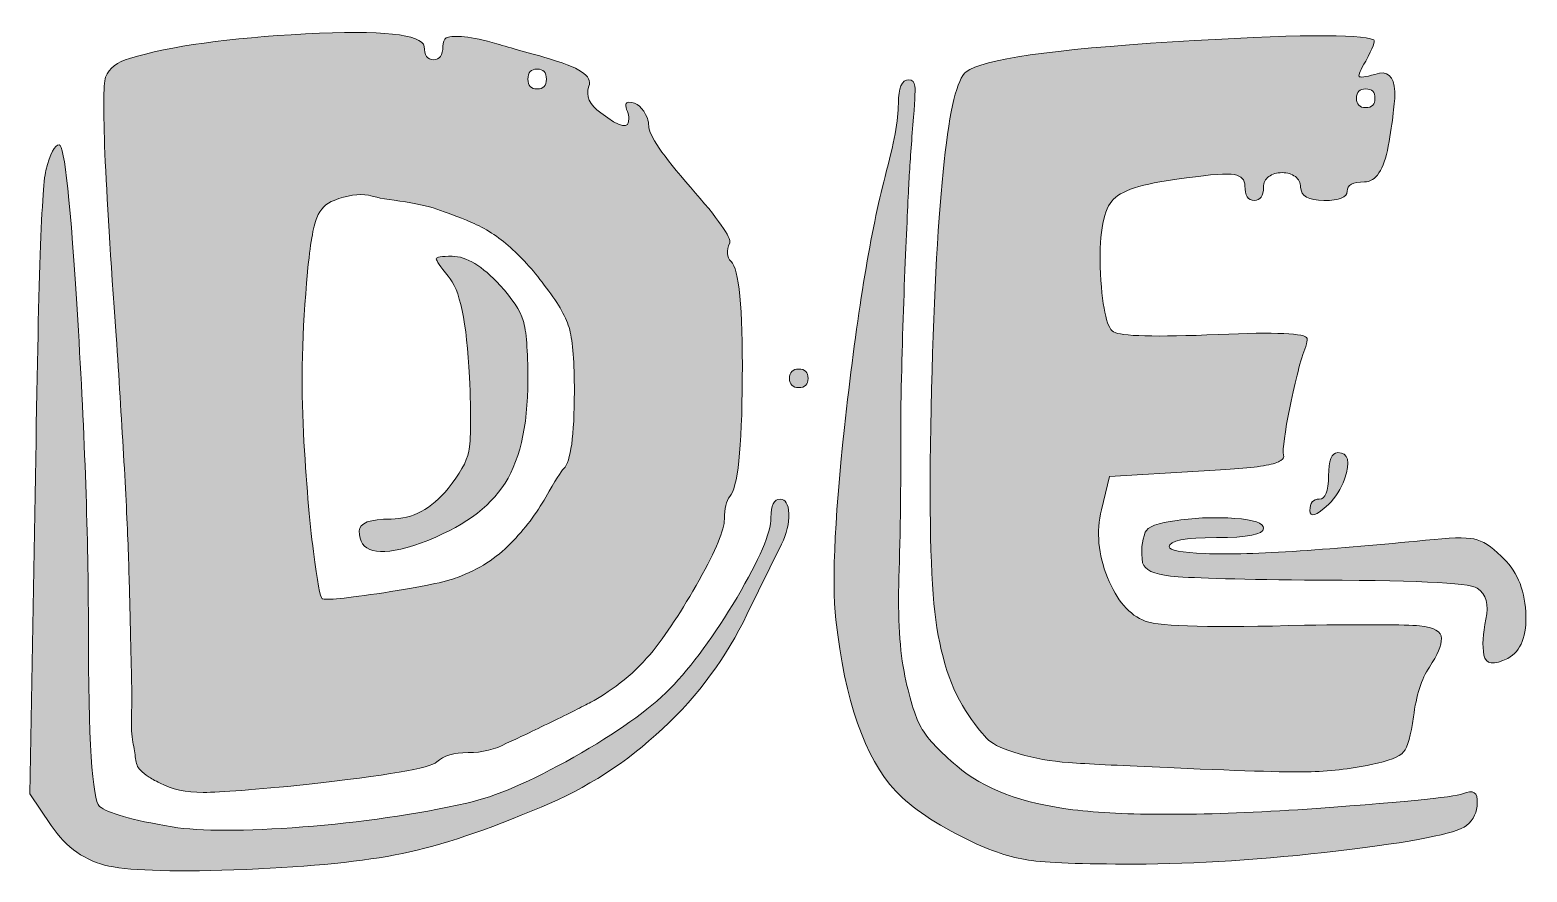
# Model space of a CAD drawing. Header units: inches. Extents: x 82 to 998, y -953 to -127.
# Drawn here: x 581.8 to 997.9, y -365.6 to -131.4 of the extents above; entities that cross this region are included whole.
import ezdxf

# ---------------------------------------------------------------- set-up
doc = ezdxf.new("R2010")
doc.units = ezdxf.units.IN
doc.header["$MEASUREMENT"] = 0
doc.layers.add('Layer 1', color=7, linetype='Continuous')

# ---------------------------------------------------------------- blocks, each defined once
blk = doc.blocks.new('block 3')
at = {"layer": 'Layer 1', "true_color": 0xd21b30}
h = blk.add_hatch(color=242, dxfattribs=at)
h.dxf.hatch_style = 2
edge = h.paths.add_edge_path()
edge.add_spline(control_points=[(586.26, -170.52), (587.49, -165.73), (588.71, -163.33), (589.95, -163.33), (591.43, -163.33), (593.14, -179.57), (595.12, -212.04), (597.08, -244.51), (598.07, -273.06), (598.07, -297.65), (598.07, -328.9), (599.11, -345.44), (601.2, -347.29), (603.29, -349.13), (610, -351.04), (621.32, -353.01), (629.43, -354.24), (641.55, -354.24), (657.67, -353.01), (673.77, -351.77), (688.97, -349.56), (703.24, -346.36), (711.11, -344.65), (721.01, -340.4), (732.95, -333.63), (744.87, -326.87), (753.8, -320.53), (759.7, -314.63), (765.85, -308.23), (772.06, -299.75), (778.34, -289.17), (784.61, -278.59), (787.75, -271.21), (787.75, -267.02), (787.75, -263.58), (788.6, -261.86), (790.33, -261.86), (791.81, -261.86), (792.6, -263.21), (792.73, -265.92), (792.85, -268.63), (792.17, -271.45), (790.7, -274.4), (790.7, -274.4), (781.1, -293.96), (781.1, -293.96), (775.44, -305.77), (767.64, -316.35), (757.67, -325.7), (747.71, -335.05), (736.45, -342.31), (723.91, -347.47), (708.9, -353.87), (696.04, -358.17), (685.34, -360.39), (674.64, -362.6), (660.19, -364.08), (641.98, -364.82), (623.03, -365.55), (610.3, -365.24), (603.79, -363.89), (597.27, -362.54), (591.91, -358.78), (587.73, -352.64), (587.73, -352.64), (581.83, -343.78), (581.83, -343.78), (581.83, -343.78), (583.31, -260.75), (583.31, -260.75), (584.05, -205.4), (585.02, -175.32), (586.26, -170.52)], knot_values=[0, 0, 0, 0, 1, 1, 1, 2, 2, 2, 3, 3, 3, 4, 4, 4, 5, 5, 5, 6, 6, 6, 7, 7, 7, 8, 8, 8, 9, 9, 9, 10, 10, 10, 11, 11, 11, 12, 12, 12, 13, 13, 13, 14, 14, 14, 15, 15, 15, 16, 16, 16, 17, 17, 17, 18, 18, 18, 19, 19, 19, 20, 20, 20, 21, 21, 21, 22, 22, 22, 23, 23, 23, 24, 24, 24, 24], degree=3, periodic=1)
edge = h.paths.add_edge_path()
edge.add_spline(control_points=[(609.51, -139.34), (620.82, -135.9), (637.12, -133.62), (658.4, -132.52), (679.68, -131.41), (690.69, -132.58), (691.43, -136.02), (691.43, -138.48), (692.29, -139.71), (694.01, -139.71), (695.73, -139.71), (696.6, -138.48), (696.6, -136.02), (696.6, -134.79), (696.9, -133.99), (697.52, -133.62), (698.13, -133.25), (699.55, -133.13), (701.76, -133.25), (703.98, -133.38), (706.8, -133.93), (710.25, -134.91), (713.69, -135.9), (718.49, -137.25), (724.64, -138.97), (729.81, -140.45), (733.31, -141.8), (735.16, -143.03), (737.01, -144.27), (737.68, -145.62), (737.19, -147.09), (736.2, -149.8), (737.31, -152.26), (740.51, -154.47), (745.92, -158.66), (748.5, -159.15), (748.26, -155.95), (748.26, -155.46), (748.13, -154.84), (747.89, -154.1), (747.15, -152.39), (747.27, -151.52), (748.26, -151.52), (750.47, -151.52), (752.19, -153), (753.43, -155.95), (753.67, -156.69), (753.8, -157.42), (753.8, -158.16), (753.8, -160.62), (757.67, -166.28), (765.42, -175.14), (773.17, -183.99), (776.8, -189.16), (776.31, -190.64), (775.32, -192.85), (775.44, -194.57), (776.68, -195.8), (778.89, -197.78), (779.93, -208.6), (779.81, -228.28), (779.68, -247.96), (778.52, -258.91), (776.31, -261.12), (775.32, -262.35), (774.83, -264.44), (774.83, -267.39), (774.83, -270.35), (772.49, -276.01), (767.82, -284.37), (763.14, -292.73), (758.59, -299.63), (754.16, -305.03), (751.7, -307.99), (748.93, -310.63), (745.86, -312.97), (742.78, -315.31), (740.08, -317.09), (737.74, -318.32), (735.4, -319.55), (731.71, -321.4), (726.67, -323.85), (721.63, -326.32), (717.5, -328.28), (714.31, -329.76), (711.11, -331.48), (707.54, -332.34), (703.61, -332.34), (699.67, -332.34), (696.78, -333.21), (694.94, -334.93), (693.09, -336.65), (680.97, -338.74), (658.59, -341.2), (644.32, -342.67), (634.79, -343.41), (629.99, -343.41), (625.19, -343.41), (621.19, -342.55), (618, -340.83), (616.52, -340.09), (615.41, -339.48), (614.67, -338.98), (613.94, -338.49), (613.2, -337.88), (612.46, -337.14), (611.72, -336.4), (611.29, -335.36), (611.17, -334), (611.04, -332.65), (610.8, -331.11), (610.43, -329.39), (610.06, -327.67), (609.93, -325.21), (610.06, -322.01), (610.18, -318.81), (610.18, -315.25), (610.06, -311.31), (609.93, -307.38), (609.81, -302.27), (609.69, -295.99), (609.57, -289.72), (609.38, -283.02), (609.14, -275.88), (608.89, -268.75), (608.46, -259.96), (607.85, -249.5), (607.23, -239.04), (606.56, -228.04), (605.82, -216.47), (602.62, -172.92), (601.63, -148.94), (602.86, -144.51), (603.85, -142.05), (606.06, -140.33), (609.51, -139.34)], knot_values=[0, 0, 0, 0, 1, 1, 1, 2, 2, 2, 3, 3, 3, 4, 4, 4, 5, 5, 5, 6, 6, 6, 7, 7, 7, 8, 8, 8, 9, 9, 9, 10, 10, 10, 11, 11, 11, 12, 12, 12, 13, 13, 13, 14, 14, 14, 15, 15, 15, 16, 16, 16, 17, 17, 17, 18, 18, 18, 19, 19, 19, 20, 20, 20, 21, 21, 21, 22, 22, 22, 23, 23, 23, 24, 24, 24, 25, 25, 25, 26, 26, 26, 27, 27, 27, 28, 28, 28, 29, 29, 29, 30, 30, 30, 31, 31, 31, 32, 32, 32, 33, 33, 33, 34, 34, 34, 35, 35, 35, 36, 36, 36, 37, 37, 37, 38, 38, 38, 39, 39, 39, 40, 40, 40, 41, 41, 41, 42, 42, 42, 43, 43, 43, 44, 44, 44, 45, 45, 45, 45], degree=3, periodic=1)
edge = h.paths.add_edge_path()
edge.add_spline(control_points=[(725.38, -203.18), (722.18, -198.75), (718.86, -195.01), (715.42, -191.93), (711.97, -188.85), (708.34, -186.52), (704.53, -184.92), (700.71, -183.32), (697.52, -182.09), (694.94, -181.23), (692.35, -180.37), (688.91, -179.63), (684.6, -179.01), (680.3, -178.4), (677.41, -177.85), (675.93, -177.35), (673.22, -176.86), (670.03, -177.35), (666.34, -178.83), (664.12, -179.57), (662.52, -181.17), (661.54, -183.63), (660.55, -186.09), (659.69, -191.13), (658.96, -198.75), (657.48, -214.99), (657.11, -229.88), (657.85, -243.41), (658.59, -256.94), (659.51, -267.95), (660.62, -276.43), (661.72, -284.92), (662.52, -289.29), (663.02, -289.54), (664, -290.03), (669.71, -289.48), (680.18, -287.87), (690.63, -286.28), (697.46, -284.86), (700.66, -283.63), (706.56, -281.42), (711.48, -278.28), (715.42, -274.22), (719.35, -270.16), (722.61, -265.86), (725.2, -261.31), (727.78, -256.75), (729.44, -254.11), (730.18, -253.37), (732.14, -251.4), (733.13, -244.27), (733.13, -231.97), (733.13, -223.85), (732.7, -218.13), (731.84, -214.81), (730.97, -211.49), (728.82, -207.61), (725.38, -203.18)], knot_values=[0, 0, 0, 0, 1, 1, 1, 2, 2, 2, 3, 3, 3, 4, 4, 4, 5, 5, 5, 6, 6, 6, 7, 7, 7, 8, 8, 8, 9, 9, 9, 10, 10, 10, 11, 11, 11, 12, 12, 12, 13, 13, 13, 14, 14, 14, 15, 15, 15, 16, 16, 16, 17, 17, 17, 18, 18, 18, 19, 19, 19, 19], degree=3, periodic=1)
edge = h.paths.add_edge_path()
edge.add_spline(control_points=[(698.07, -199.86), (695.86, -197.16), (694.75, -195.56), (694.75, -195.06), (694.75, -194.57), (696.23, -194.33), (699.18, -194.33), (703.11, -194.33), (707.54, -197.04), (712.47, -202.44), (715.91, -206.14), (718.06, -209.4), (718.92, -212.22), (719.78, -215.06), (720.21, -220.53), (720.21, -228.65), (720.21, -241.93), (717.81, -251.96), (713.02, -258.72), (708.22, -265.49), (700.04, -270.84), (688.48, -274.77), (678.39, -277.97), (673.35, -276.62), (673.35, -270.71), (673.35, -268.5), (676.3, -267.39), (682.2, -267.39), (688.11, -267.39), (693.4, -264.57), (698.07, -258.91), (701.27, -254.97), (703.18, -251.53), (703.79, -248.57), (704.4, -245.62), (704.47, -238.74), (703.98, -227.91), (703.24, -212.66), (701.27, -203.31), (698.07, -199.86)], knot_values=[0, 0, 0, 0, 1, 1, 1, 2, 2, 2, 3, 3, 3, 4, 4, 4, 5, 5, 5, 6, 6, 6, 7, 7, 7, 8, 8, 8, 9, 9, 9, 10, 10, 10, 11, 11, 11, 12, 12, 12, 13, 13, 13, 13], degree=3, periodic=1)
edge = h.paths.add_edge_path()
edge.add_spline(control_points=[(722.8, -147.83), (724.52, -147.83), (725.38, -146.91), (725.38, -145.06), (725.38, -143.22), (724.52, -142.29), (722.8, -142.29), (721.07, -142.29), (720.21, -143.22), (720.21, -145.06), (720.21, -146.91), (721.07, -147.83), (722.8, -147.83)], knot_values=[0, 0, 0, 0, 1, 1, 1, 2, 2, 2, 3, 3, 3, 4, 4, 4, 4], degree=3, periodic=1)
edge = h.paths.add_edge_path()
edge.add_spline(control_points=[(795.49, -230.86), (793.77, -230.86), (792.91, -230), (792.91, -228.28), (792.91, -226.56), (793.77, -225.69), (795.49, -225.69), (797.21, -225.69), (798.08, -226.56), (798.08, -228.28), (798.08, -230), (797.21, -230.86), (795.49, -230.86)], knot_values=[0, 0, 0, 0, 1, 1, 1, 2, 2, 2, 3, 3, 3, 4, 4, 4, 4], degree=3, periodic=1)
h = blk.add_hatch(color=242, dxfattribs=at)
h.dxf.hatch_style = 2
edge = h.paths.add_edge_path()
edge.add_spline(control_points=[(823.17, -151.89), (823.17, -147.46), (824.15, -145.25), (826.12, -145.25), (827.1, -145.25), (827.65, -145.86), (827.78, -147.09), (827.9, -148.33), (827.72, -151.89), (827.23, -157.79), (826.73, -163.7), (826.36, -168.99), (826.12, -173.66), (825.87, -178.34), (825.5, -186.52), (825.01, -198.2), (824.52, -209.89), (824.15, -222.37), (823.9, -235.66), (823.9, -256.32), (823.72, -272.32), (823.35, -283.63), (822.98, -294.95), (823.54, -304.11), (825.01, -311.12), (826.49, -318.13), (828.08, -323.06), (829.81, -325.88), (831.53, -328.71), (834.73, -332.1), (839.4, -336.03), (846.78, -342.43), (857.54, -346.49), (871.69, -348.21), (885.84, -349.93), (906.69, -349.93), (934.24, -348.21), (962.29, -346.24), (977.54, -344.77), (980, -343.78), (982.95, -342.55), (984.3, -343.41), (984.06, -346.36), (984.06, -348.82), (983.08, -350.91), (981.11, -352.64), (978.16, -354.85), (966.28, -357.19), (945.5, -359.65), (924.71, -362.11), (905.83, -363.34), (888.85, -363.34), (874.09, -363.34), (864.25, -362.97), (859.33, -362.23), (854.41, -361.49), (848.87, -359.65), (842.73, -356.7), (833.62, -352.27), (826.86, -347.71), (822.43, -343.04), (813.81, -333.7), (808.28, -317.83), (805.82, -295.44), (804.59, -284.37), (805.57, -264.81), (808.78, -236.76), (811.97, -208.72), (815.54, -187.19), (819.48, -172.19), (821.93, -163.09), (823.17, -156.32), (823.17, -151.89)], knot_values=[0, 0, 0, 0, 1, 1, 1, 2, 2, 2, 3, 3, 3, 4, 4, 4, 5, 5, 5, 6, 6, 6, 7, 7, 7, 8, 8, 8, 9, 9, 9, 10, 10, 10, 11, 11, 11, 12, 12, 12, 13, 13, 13, 14, 14, 14, 15, 15, 15, 16, 16, 16, 17, 17, 17, 18, 18, 18, 19, 19, 19, 20, 20, 20, 21, 21, 21, 22, 22, 22, 23, 23, 23, 24, 24, 24, 24], degree=3, periodic=1)
edge = h.paths.add_edge_path()
edge.add_spline(control_points=[(841.99, -143.03), (846.66, -139.59), (865.79, -136.82), (899.37, -134.73), (932.95, -132.64), (951.59, -132.46), (955.28, -134.18), (955.77, -134.42), (955.03, -136.39), (953.06, -140.08), (951.59, -142.54), (950.97, -143.96), (951.22, -144.32), (951.46, -144.69), (952.93, -144.51), (955.64, -143.77), (959.09, -142.54), (960.93, -144.14), (961.18, -148.57), (961.18, -151.52), (960.56, -156.57), (959.34, -163.7), (958.1, -170.34), (955.89, -173.66), (952.69, -173.66), (949.49, -173.66), (947.9, -174.53), (947.9, -176.24), (947.9, -177.97), (945.74, -178.83), (941.44, -178.83), (937.13, -178.83), (934.98, -177.6), (934.98, -175.14), (934.98, -173.91), (934.48, -172.92), (933.5, -172.19), (932.52, -171.45), (931.29, -171.08), (929.81, -171.08), (928.34, -171.08), (927.1, -171.45), (926.12, -172.19), (925.14, -172.92), (924.65, -173.91), (924.65, -175.14), (924.65, -177.6), (923.78, -178.83), (922.07, -178.83), (920.34, -178.83), (919.48, -177.48), (919.48, -174.77), (919.48, -173.05), (918.5, -172), (916.53, -171.63), (914.56, -171.26), (910.13, -171.57), (903.24, -172.55), (892.42, -173.79), (885.65, -175.75), (882.95, -178.46), (880.24, -181.17), (879.01, -187.44), (879.26, -197.28), (879.75, -208.11), (880.98, -214.13), (882.95, -215.36), (884.91, -216.59), (894.63, -216.84), (912.1, -216.1), (928.09, -215.36), (936.33, -215.73), (936.83, -217.21), (936.83, -217.7), (936.7, -218.44), (936.46, -219.42), (934.98, -223.11), (933.5, -228.65), (932.03, -236.03), (930.55, -243.41), (929.93, -247.96), (930.18, -249.68), (930.43, -250.18), (930.18, -250.67), (929.45, -251.16), (928.71, -251.65), (927.35, -252.08), (925.39, -252.45), (923.41, -252.82), (920.89, -253.13), (917.82, -253.37), (914.74, -253.62), (910.99, -253.87), (906.57, -254.11), (906.57, -254.11), (881.84, -255.59), (881.84, -255.59), (881.84, -255.59), (879.63, -264.81), (879.63, -264.81), (878.15, -270.96), (878.7, -277.24), (881.29, -283.63), (883.87, -290.03), (887.38, -294.09), (891.8, -295.81), (896.23, -297.29), (910.99, -297.65), (936.09, -296.92), (953.31, -296.67), (963.95, -296.73), (968.01, -297.1), (972.07, -297.47), (974.1, -298.64), (974.1, -300.61), (974.1, -302.58), (972.99, -305.22), (970.78, -308.54), (968.56, -311.86), (967.08, -316.47), (966.35, -322.38), (965.61, -327.54), (964.69, -330.81), (963.58, -332.16), (962.47, -333.51), (959.46, -334.68), (954.54, -335.66), (948.63, -336.9), (942.73, -337.57), (936.83, -337.69), (930.92, -337.82), (917.27, -337.39), (895.86, -336.4), (884.06, -335.91), (875.63, -335.48), (870.59, -335.11), (865.54, -334.74), (860.93, -333.94), (856.75, -332.71), (852.56, -331.48), (849.74, -330.19), (848.26, -328.84), (846.78, -327.49), (844.94, -325.21), (842.73, -322.01), (837.8, -314.88), (834.66, -305.28), (833.31, -293.23), (831.96, -281.17), (831.65, -260.51), (832.39, -231.23), (833.87, -176.37), (837.06, -146.97), (841.99, -143.03)], knot_values=[0, 0, 0, 0, 1, 1, 1, 2, 2, 2, 3, 3, 3, 4, 4, 4, 5, 5, 5, 6, 6, 6, 7, 7, 7, 8, 8, 8, 9, 9, 9, 10, 10, 10, 11, 11, 11, 12, 12, 12, 13, 13, 13, 14, 14, 14, 15, 15, 15, 16, 16, 16, 17, 17, 17, 18, 18, 18, 19, 19, 19, 20, 20, 20, 21, 21, 21, 22, 22, 22, 23, 23, 23, 24, 24, 24, 25, 25, 25, 26, 26, 26, 27, 27, 27, 28, 28, 28, 29, 29, 29, 30, 30, 30, 31, 31, 31, 32, 32, 32, 33, 33, 33, 34, 34, 34, 35, 35, 35, 36, 36, 36, 37, 37, 37, 38, 38, 38, 39, 39, 39, 40, 40, 40, 41, 41, 41, 42, 42, 42, 43, 43, 43, 44, 44, 44, 45, 45, 45, 46, 46, 46, 47, 47, 47, 48, 48, 48, 49, 49, 49, 50, 50, 50, 51, 51, 51, 51], degree=3, periodic=1)
edge = h.paths.add_edge_path()
edge.add_spline(control_points=[(891.8, -271.08), (892.3, -269.61), (895.25, -268.5), (900.66, -267.76), (906.07, -267.02), (911.42, -266.84), (916.71, -267.21), (922, -267.58), (924.65, -268.5), (924.65, -269.98), (924.65, -271.7), (920.28, -272.56), (911.55, -272.56), (902.81, -272.56), (898.45, -273.43), (898.45, -275.14), (898.45, -276.13), (901.77, -276.75), (908.41, -276.99), (915.05, -277.24), (923.85, -276.99), (934.8, -276.25), (945.74, -275.51), (957.36, -274.53), (969.67, -273.3), (976.31, -272.56), (980.8, -272.44), (983.14, -272.93), (985.47, -273.43), (987.99, -275.02), (990.7, -277.73), (994.88, -281.42), (997.16, -286.58), (997.53, -293.23), (997.9, -299.87), (996.24, -304.17), (992.55, -306.14), (988.61, -308.11), (986.4, -307.8), (985.91, -305.22), (985.41, -302.64), (985.6, -299.31), (986.46, -295.26), (987.32, -291.2), (986.52, -288.31), (984.06, -286.58), (981.6, -285.11), (965.61, -284.37), (936.09, -284.37), (915.91, -284.13), (903.49, -283.76), (898.82, -283.26), (894.14, -282.77), (891.56, -281.54), (891.07, -279.57), (890.57, -276.38), (890.82, -273.55), (891.8, -271.08)], knot_values=[0, 0, 0, 0, 1, 1, 1, 2, 2, 2, 3, 3, 3, 4, 4, 4, 5, 5, 5, 6, 6, 6, 7, 7, 7, 8, 8, 8, 9, 9, 9, 10, 10, 10, 11, 11, 11, 12, 12, 12, 13, 13, 13, 14, 14, 14, 15, 15, 15, 16, 16, 16, 17, 17, 17, 18, 18, 18, 19, 19, 19, 19], degree=3, periodic=1)
edge = h.paths.add_edge_path()
edge.add_spline(control_points=[(940.15, -261.86), (941.87, -261.86), (942.73, -259.71), (942.73, -255.4), (942.73, -251.1), (943.59, -248.94), (945.31, -248.94), (948.26, -248.94), (948.88, -251.4), (947.16, -256.32), (946.17, -259.03), (944.7, -261.37), (942.73, -263.33), (939.28, -266.53), (937.56, -267.09), (937.56, -265), (937.56, -262.91), (938.42, -261.86), (940.15, -261.86)], knot_values=[0, 0, 0, 0, 1, 1, 1, 2, 2, 2, 3, 3, 3, 4, 4, 4, 5, 5, 5, 6, 6, 6, 6], degree=3, periodic=1)
edge = h.paths.add_edge_path()
edge.add_spline(control_points=[(953.06, -153), (954.78, -153), (955.64, -152.14), (955.64, -150.41), (955.64, -148.69), (954.78, -147.83), (953.06, -147.83), (951.34, -147.83), (950.48, -148.69), (950.48, -150.41), (950.48, -152.14), (951.34, -153), (953.06, -153)], knot_values=[0, 0, 0, 0, 1, 1, 1, 2, 2, 2, 3, 3, 3, 4, 4, 4, 4], degree=3, periodic=1)
at = {"layer": 'Layer 1', "lineweight": 0}
for points, knots in [([(609.51, -139.34), (620.82, -135.9), (637.12, -133.62), (658.4, -132.52), (679.68, -131.41), (690.69, -132.58), (691.43, -136.02), (691.43, -138.48), (692.29, -139.71), (694.01, -139.71), (695.73, -139.71), (696.6, -138.48), (696.6, -136.02), (696.6, -134.79), (696.9, -133.99), (697.52, -133.62), (698.13, -133.25), (699.55, -133.13), (701.76, -133.25), (703.98, -133.38), (706.8, -133.93), (710.25, -134.91), (713.69, -135.9), (718.49, -137.25), (724.64, -138.97), (729.81, -140.45), (733.31, -141.8), (735.16, -143.03), (737.01, -144.27), (737.68, -145.62), (737.19, -147.09), (736.2, -149.8), (737.31, -152.26), (740.51, -154.47), (745.92, -158.66), (748.5, -159.15), (748.26, -155.95), (748.26, -155.46), (748.13, -154.84), (747.89, -154.1), (747.15, -152.39), (747.27, -151.52), (748.26, -151.52), (750.47, -151.52), (752.19, -153), (753.43, -155.95), (753.67, -156.69), (753.8, -157.42), (753.8, -158.16), (753.8, -160.62), (757.67, -166.28), (765.42, -175.14), (773.17, -183.99), (776.8, -189.16), (776.31, -190.64), (775.32, -192.85), (775.44, -194.57), (776.68, -195.8), (778.89, -197.78), (779.93, -208.6), (779.81, -228.28), (779.68, -247.96), (778.52, -258.91), (776.31, -261.12), (775.32, -262.35), (774.83, -264.44), (774.83, -267.39), (774.83, -270.35), (772.49, -276.01), (767.82, -284.37), (763.14, -292.73), (758.59, -299.63), (754.16, -305.03), (751.7, -307.99), (748.93, -310.63), (745.86, -312.97), (742.78, -315.31), (740.08, -317.09), (737.74, -318.32), (735.4, -319.55), (731.71, -321.4), (726.67, -323.85), (721.63, -326.32), (717.5, -328.28), (714.31, -329.76), (711.11, -331.48), (707.54, -332.34), (703.61, -332.34), (699.67, -332.34), (696.78, -333.21), (694.94, -334.93), (693.09, -336.65), (680.97, -338.74), (658.59, -341.2), (644.32, -342.67), (634.79, -343.41), (629.99, -343.41), (625.19, -343.41), (621.19, -342.55), (618, -340.83), (616.52, -340.09), (615.41, -339.48), (614.67, -338.98), (613.94, -338.49), (613.2, -337.88), (612.46, -337.14), (611.72, -336.4), (611.29, -335.36), (611.17, -334), (611.04, -332.65), (610.8, -331.11), (610.43, -329.39), (610.06, -327.67), (609.93, -325.21), (610.06, -322.01), (610.18, -318.81), (610.18, -315.25), (610.06, -311.31), (609.93, -307.38), (609.81, -302.27), (609.69, -295.99), (609.57, -289.72), (609.38, -283.02), (609.14, -275.88), (608.89, -268.75), (608.46, -259.96), (607.85, -249.5), (607.23, -239.04), (606.56, -228.04), (605.82, -216.47), (602.62, -172.92), (601.63, -148.94), (602.86, -144.51), (603.85, -142.05), (606.06, -140.33), (609.51, -139.34)], [0, 0, 0, 0, 1, 1, 1, 2, 2, 2, 3, 3, 3, 4, 4, 4, 5, 5, 5, 6, 6, 6, 7, 7, 7, 8, 8, 8, 9, 9, 9, 10, 10, 10, 11, 11, 11, 12, 12, 12, 13, 13, 13, 14, 14, 14, 15, 15, 15, 16, 16, 16, 17, 17, 17, 18, 18, 18, 19, 19, 19, 20, 20, 20, 21, 21, 21, 22, 22, 22, 23, 23, 23, 24, 24, 24, 25, 25, 25, 26, 26, 26, 27, 27, 27, 28, 28, 28, 29, 29, 29, 30, 30, 30, 31, 31, 31, 32, 32, 32, 33, 33, 33, 34, 34, 34, 35, 35, 35, 36, 36, 36, 37, 37, 37, 38, 38, 38, 39, 39, 39, 40, 40, 40, 41, 41, 41, 42, 42, 42, 43, 43, 43, 44, 44, 44, 45, 45, 45, 45]), ([(841.99, -143.03), (846.66, -139.59), (865.79, -136.82), (899.37, -134.73), (932.95, -132.64), (951.59, -132.46), (955.28, -134.18), (955.77, -134.42), (955.03, -136.39), (953.06, -140.08), (951.59, -142.54), (950.97, -143.96), (951.22, -144.32), (951.46, -144.69), (952.93, -144.51), (955.64, -143.77), (959.09, -142.54), (960.93, -144.14), (961.18, -148.57), (961.18, -151.52), (960.56, -156.57), (959.34, -163.7), (958.1, -170.34), (955.89, -173.66), (952.69, -173.66), (949.49, -173.66), (947.9, -174.53), (947.9, -176.24), (947.9, -177.97), (945.74, -178.83), (941.44, -178.83), (937.13, -178.83), (934.98, -177.6), (934.98, -175.14), (934.98, -173.91), (934.48, -172.92), (933.5, -172.19), (932.52, -171.45), (931.29, -171.08), (929.81, -171.08), (928.34, -171.08), (927.1, -171.45), (926.12, -172.19), (925.14, -172.92), (924.65, -173.91), (924.65, -175.14), (924.65, -177.6), (923.78, -178.83), (922.07, -178.83), (920.34, -178.83), (919.48, -177.48), (919.48, -174.77), (919.48, -173.05), (918.5, -172), (916.53, -171.63), (914.56, -171.26), (910.13, -171.57), (903.24, -172.55), (892.42, -173.79), (885.65, -175.75), (882.95, -178.46), (880.24, -181.17), (879.01, -187.44), (879.26, -197.28), (879.75, -208.11), (880.98, -214.13), (882.95, -215.36), (884.91, -216.59), (894.63, -216.84), (912.1, -216.1), (928.09, -215.36), (936.33, -215.73), (936.83, -217.21), (936.83, -217.7), (936.7, -218.44), (936.46, -219.42), (934.98, -223.11), (933.5, -228.65), (932.03, -236.03), (930.55, -243.41), (929.93, -247.96), (930.18, -249.68), (930.43, -250.18), (930.18, -250.67), (929.45, -251.16), (928.71, -251.65), (927.35, -252.08), (925.39, -252.45), (923.41, -252.82), (920.89, -253.13), (917.82, -253.37), (914.74, -253.62), (910.99, -253.87), (906.57, -254.11), (906.57, -254.11), (881.84, -255.59), (881.84, -255.59), (881.84, -255.59), (879.63, -264.81), (879.63, -264.81), (878.15, -270.96), (878.7, -277.24), (881.29, -283.63), (883.87, -290.03), (887.38, -294.09), (891.8, -295.81), (896.23, -297.29), (910.99, -297.65), (936.09, -296.92), (953.31, -296.67), (963.95, -296.73), (968.01, -297.1), (972.07, -297.47), (974.1, -298.64), (974.1, -300.61), (974.1, -302.58), (972.99, -305.22), (970.78, -308.54), (968.56, -311.86), (967.08, -316.47), (966.35, -322.38), (965.61, -327.54), (964.69, -330.81), (963.58, -332.16), (962.47, -333.51), (959.46, -334.68), (954.54, -335.66), (948.63, -336.9), (942.73, -337.57), (936.83, -337.69), (930.92, -337.82), (917.27, -337.39), (895.86, -336.4), (884.06, -335.91), (875.63, -335.48), (870.59, -335.11), (865.54, -334.74), (860.93, -333.94), (856.75, -332.71), (852.56, -331.48), (849.74, -330.19), (848.26, -328.84), (846.78, -327.49), (844.94, -325.21), (842.73, -322.01), (837.8, -314.88), (834.66, -305.28), (833.31, -293.23), (831.96, -281.17), (831.65, -260.51), (832.39, -231.23), (833.87, -176.37), (837.06, -146.97), (841.99, -143.03)], [0, 0, 0, 0, 1, 1, 1, 2, 2, 2, 3, 3, 3, 4, 4, 4, 5, 5, 5, 6, 6, 6, 7, 7, 7, 8, 8, 8, 9, 9, 9, 10, 10, 10, 11, 11, 11, 12, 12, 12, 13, 13, 13, 14, 14, 14, 15, 15, 15, 16, 16, 16, 17, 17, 17, 18, 18, 18, 19, 19, 19, 20, 20, 20, 21, 21, 21, 22, 22, 22, 23, 23, 23, 24, 24, 24, 25, 25, 25, 26, 26, 26, 27, 27, 27, 28, 28, 28, 29, 29, 29, 30, 30, 30, 31, 31, 31, 32, 32, 32, 33, 33, 33, 34, 34, 34, 35, 35, 35, 36, 36, 36, 37, 37, 37, 38, 38, 38, 39, 39, 39, 40, 40, 40, 41, 41, 41, 42, 42, 42, 43, 43, 43, 44, 44, 44, 45, 45, 45, 46, 46, 46, 47, 47, 47, 48, 48, 48, 49, 49, 49, 50, 50, 50, 51, 51, 51, 51]), ([(722.8, -147.83), (724.52, -147.83), (725.38, -146.91), (725.38, -145.06), (725.38, -143.22), (724.52, -142.29), (722.8, -142.29), (721.07, -142.29), (720.21, -143.22), (720.21, -145.06), (720.21, -146.91), (721.07, -147.83), (722.8, -147.83)], [0, 0, 0, 0, 1, 1, 1, 2, 2, 2, 3, 3, 3, 4, 4, 4, 4]), ([(823.17, -151.89), (823.17, -147.46), (824.15, -145.25), (826.12, -145.25), (827.1, -145.25), (827.65, -145.86), (827.78, -147.09), (827.9, -148.33), (827.72, -151.89), (827.23, -157.79), (826.73, -163.7), (826.36, -168.99), (826.12, -173.66), (825.87, -178.34), (825.5, -186.52), (825.01, -198.2), (824.52, -209.89), (824.15, -222.37), (823.9, -235.66), (823.9, -256.32), (823.72, -272.32), (823.35, -283.63), (822.98, -294.95), (823.54, -304.11), (825.01, -311.12), (826.49, -318.13), (828.08, -323.06), (829.81, -325.88), (831.53, -328.71), (834.73, -332.1), (839.4, -336.03), (846.78, -342.43), (857.54, -346.49), (871.69, -348.21), (885.84, -349.93), (906.69, -349.93), (934.24, -348.21), (962.29, -346.24), (977.54, -344.77), (980, -343.78), (982.95, -342.55), (984.3, -343.41), (984.06, -346.36), (984.06, -348.82), (983.08, -350.91), (981.11, -352.64), (978.16, -354.85), (966.28, -357.19), (945.5, -359.65), (924.71, -362.11), (905.83, -363.34), (888.85, -363.34), (874.09, -363.34), (864.25, -362.97), (859.33, -362.23), (854.41, -361.49), (848.87, -359.65), (842.73, -356.7), (833.62, -352.27), (826.86, -347.71), (822.43, -343.04), (813.81, -333.7), (808.28, -317.83), (805.82, -295.44), (804.59, -284.37), (805.57, -264.81), (808.78, -236.76), (811.97, -208.72), (815.54, -187.19), (819.48, -172.19), (821.93, -163.09), (823.17, -156.32), (823.17, -151.89)], [0, 0, 0, 0, 1, 1, 1, 2, 2, 2, 3, 3, 3, 4, 4, 4, 5, 5, 5, 6, 6, 6, 7, 7, 7, 8, 8, 8, 9, 9, 9, 10, 10, 10, 11, 11, 11, 12, 12, 12, 13, 13, 13, 14, 14, 14, 15, 15, 15, 16, 16, 16, 17, 17, 17, 18, 18, 18, 19, 19, 19, 20, 20, 20, 21, 21, 21, 22, 22, 22, 23, 23, 23, 24, 24, 24, 24]), ([(953.06, -153), (954.78, -153), (955.64, -152.14), (955.64, -150.41), (955.64, -148.69), (954.78, -147.83), (953.06, -147.83), (951.34, -147.83), (950.48, -148.69), (950.48, -150.41), (950.48, -152.14), (951.34, -153), (953.06, -153)], [0, 0, 0, 0, 1, 1, 1, 2, 2, 2, 3, 3, 3, 4, 4, 4, 4]), ([(586.26, -170.52), (587.49, -165.73), (588.71, -163.33), (589.95, -163.33), (591.43, -163.33), (593.14, -179.57), (595.12, -212.04), (597.08, -244.51), (598.07, -273.06), (598.07, -297.65), (598.07, -328.9), (599.11, -345.44), (601.2, -347.29), (603.29, -349.13), (610, -351.04), (621.32, -353.01), (629.43, -354.24), (641.55, -354.24), (657.67, -353.01), (673.77, -351.77), (688.97, -349.56), (703.24, -346.36), (711.11, -344.65), (721.01, -340.4), (732.95, -333.63), (744.87, -326.87), (753.8, -320.53), (759.7, -314.63), (765.85, -308.23), (772.06, -299.75), (778.34, -289.17), (784.61, -278.59), (787.75, -271.21), (787.75, -267.02), (787.75, -263.58), (788.6, -261.86), (790.33, -261.86), (791.81, -261.86), (792.6, -263.21), (792.73, -265.92), (792.85, -268.63), (792.17, -271.45), (790.7, -274.4), (790.7, -274.4), (781.1, -293.96), (781.1, -293.96), (775.44, -305.77), (767.64, -316.35), (757.67, -325.7), (747.71, -335.05), (736.45, -342.31), (723.91, -347.47), (708.9, -353.87), (696.04, -358.17), (685.34, -360.39), (674.64, -362.6), (660.19, -364.08), (641.98, -364.82), (623.03, -365.55), (610.3, -365.24), (603.79, -363.89), (597.27, -362.54), (591.91, -358.78), (587.73, -352.64), (587.73, -352.64), (581.83, -343.78), (581.83, -343.78), (581.83, -343.78), (583.31, -260.75), (583.31, -260.75), (584.05, -205.4), (585.02, -175.32), (586.26, -170.52)], [0, 0, 0, 0, 1, 1, 1, 2, 2, 2, 3, 3, 3, 4, 4, 4, 5, 5, 5, 6, 6, 6, 7, 7, 7, 8, 8, 8, 9, 9, 9, 10, 10, 10, 11, 11, 11, 12, 12, 12, 13, 13, 13, 14, 14, 14, 15, 15, 15, 16, 16, 16, 17, 17, 17, 18, 18, 18, 19, 19, 19, 20, 20, 20, 21, 21, 21, 22, 22, 22, 23, 23, 23, 24, 24, 24, 24]), ([(725.38, -203.18), (722.18, -198.75), (718.86, -195.01), (715.42, -191.93), (711.97, -188.85), (708.34, -186.52), (704.53, -184.92), (700.71, -183.32), (697.52, -182.09), (694.94, -181.23), (692.35, -180.37), (688.91, -179.63), (684.6, -179.01), (680.3, -178.4), (677.41, -177.85), (675.93, -177.35), (673.22, -176.86), (670.03, -177.35), (666.34, -178.83), (664.12, -179.57), (662.52, -181.17), (661.54, -183.63), (660.55, -186.09), (659.69, -191.13), (658.96, -198.75), (657.48, -214.99), (657.11, -229.88), (657.85, -243.41), (658.59, -256.94), (659.51, -267.95), (660.62, -276.43), (661.72, -284.92), (662.52, -289.29), (663.02, -289.54), (664, -290.03), (669.71, -289.48), (680.18, -287.87), (690.63, -286.28), (697.46, -284.86), (700.66, -283.63), (706.56, -281.42), (711.48, -278.28), (715.42, -274.22), (719.35, -270.16), (722.61, -265.86), (725.2, -261.31), (727.78, -256.75), (729.44, -254.11), (730.18, -253.37), (732.14, -251.4), (733.13, -244.27), (733.13, -231.97), (733.13, -223.85), (732.7, -218.13), (731.84, -214.81), (730.97, -211.49), (728.82, -207.61), (725.38, -203.18)], [0, 0, 0, 0, 1, 1, 1, 2, 2, 2, 3, 3, 3, 4, 4, 4, 5, 5, 5, 6, 6, 6, 7, 7, 7, 8, 8, 8, 9, 9, 9, 10, 10, 10, 11, 11, 11, 12, 12, 12, 13, 13, 13, 14, 14, 14, 15, 15, 15, 16, 16, 16, 17, 17, 17, 18, 18, 18, 19, 19, 19, 19]), ([(698.07, -199.86), (695.86, -197.16), (694.75, -195.56), (694.75, -195.06), (694.75, -194.57), (696.23, -194.33), (699.18, -194.33), (703.11, -194.33), (707.54, -197.04), (712.47, -202.44), (715.91, -206.14), (718.06, -209.4), (718.92, -212.22), (719.78, -215.06), (720.21, -220.53), (720.21, -228.65), (720.21, -241.93), (717.81, -251.96), (713.02, -258.72), (708.22, -265.49), (700.04, -270.84), (688.48, -274.77), (678.39, -277.97), (673.35, -276.62), (673.35, -270.71), (673.35, -268.5), (676.3, -267.39), (682.2, -267.39), (688.11, -267.39), (693.4, -264.57), (698.07, -258.91), (701.27, -254.97), (703.18, -251.53), (703.79, -248.57), (704.4, -245.62), (704.47, -238.74), (703.98, -227.91), (703.24, -212.66), (701.27, -203.31), (698.07, -199.86)], [0, 0, 0, 0, 1, 1, 1, 2, 2, 2, 3, 3, 3, 4, 4, 4, 5, 5, 5, 6, 6, 6, 7, 7, 7, 8, 8, 8, 9, 9, 9, 10, 10, 10, 11, 11, 11, 12, 12, 12, 13, 13, 13, 13]), ([(795.49, -230.86), (793.77, -230.86), (792.91, -230), (792.91, -228.28), (792.91, -226.56), (793.77, -225.69), (795.49, -225.69), (797.21, -225.69), (798.08, -226.56), (798.08, -228.28), (798.08, -230), (797.21, -230.86), (795.49, -230.86)], [0, 0, 0, 0, 1, 1, 1, 2, 2, 2, 3, 3, 3, 4, 4, 4, 4]), ([(940.15, -261.86), (941.87, -261.86), (942.73, -259.71), (942.73, -255.4), (942.73, -251.1), (943.59, -248.94), (945.31, -248.94), (948.26, -248.94), (948.88, -251.4), (947.16, -256.32), (946.17, -259.03), (944.7, -261.37), (942.73, -263.33), (939.28, -266.53), (937.56, -267.09), (937.56, -265), (937.56, -262.91), (938.42, -261.86), (940.15, -261.86)], [0, 0, 0, 0, 1, 1, 1, 2, 2, 2, 3, 3, 3, 4, 4, 4, 5, 5, 5, 6, 6, 6, 6]), ([(891.8, -271.08), (892.3, -269.61), (895.25, -268.5), (900.66, -267.76), (906.07, -267.02), (911.42, -266.84), (916.71, -267.21), (922, -267.58), (924.65, -268.5), (924.65, -269.98), (924.65, -271.7), (920.28, -272.56), (911.55, -272.56), (902.81, -272.56), (898.45, -273.43), (898.45, -275.14), (898.45, -276.13), (901.77, -276.75), (908.41, -276.99), (915.05, -277.24), (923.85, -276.99), (934.8, -276.25), (945.74, -275.51), (957.36, -274.53), (969.67, -273.3), (976.31, -272.56), (980.8, -272.44), (983.14, -272.93), (985.47, -273.43), (987.99, -275.02), (990.7, -277.73), (994.88, -281.42), (997.16, -286.58), (997.53, -293.23), (997.9, -299.87), (996.24, -304.17), (992.55, -306.14), (988.61, -308.11), (986.4, -307.8), (985.91, -305.22), (985.41, -302.64), (985.6, -299.31), (986.46, -295.26), (987.32, -291.2), (986.52, -288.31), (984.06, -286.58), (981.6, -285.11), (965.61, -284.37), (936.09, -284.37), (915.91, -284.13), (903.49, -283.76), (898.82, -283.26), (894.14, -282.77), (891.56, -281.54), (891.07, -279.57), (890.57, -276.38), (890.82, -273.55), (891.8, -271.08)], [0, 0, 0, 0, 1, 1, 1, 2, 2, 2, 3, 3, 3, 4, 4, 4, 5, 5, 5, 6, 6, 6, 7, 7, 7, 8, 8, 8, 9, 9, 9, 10, 10, 10, 11, 11, 11, 12, 12, 12, 13, 13, 13, 14, 14, 14, 15, 15, 15, 16, 16, 16, 17, 17, 17, 18, 18, 18, 19, 19, 19, 19])]:
    blk.add_open_spline(points, degree=3, knots=knots, dxfattribs=at)
blk = doc.blocks.new('block 2')
at = {"layer": 'Layer 1'}
blk.add_blockref('block 3', (0, 0), dxfattribs=at)

msp = doc.modelspace()

# ---------------------------------------------------------------- block references
at = {"layer": 'Layer 1'}
msp.add_blockref('block 2', (0, 0), dxfattribs=at)

doc.saveas('drawing.dxf')
